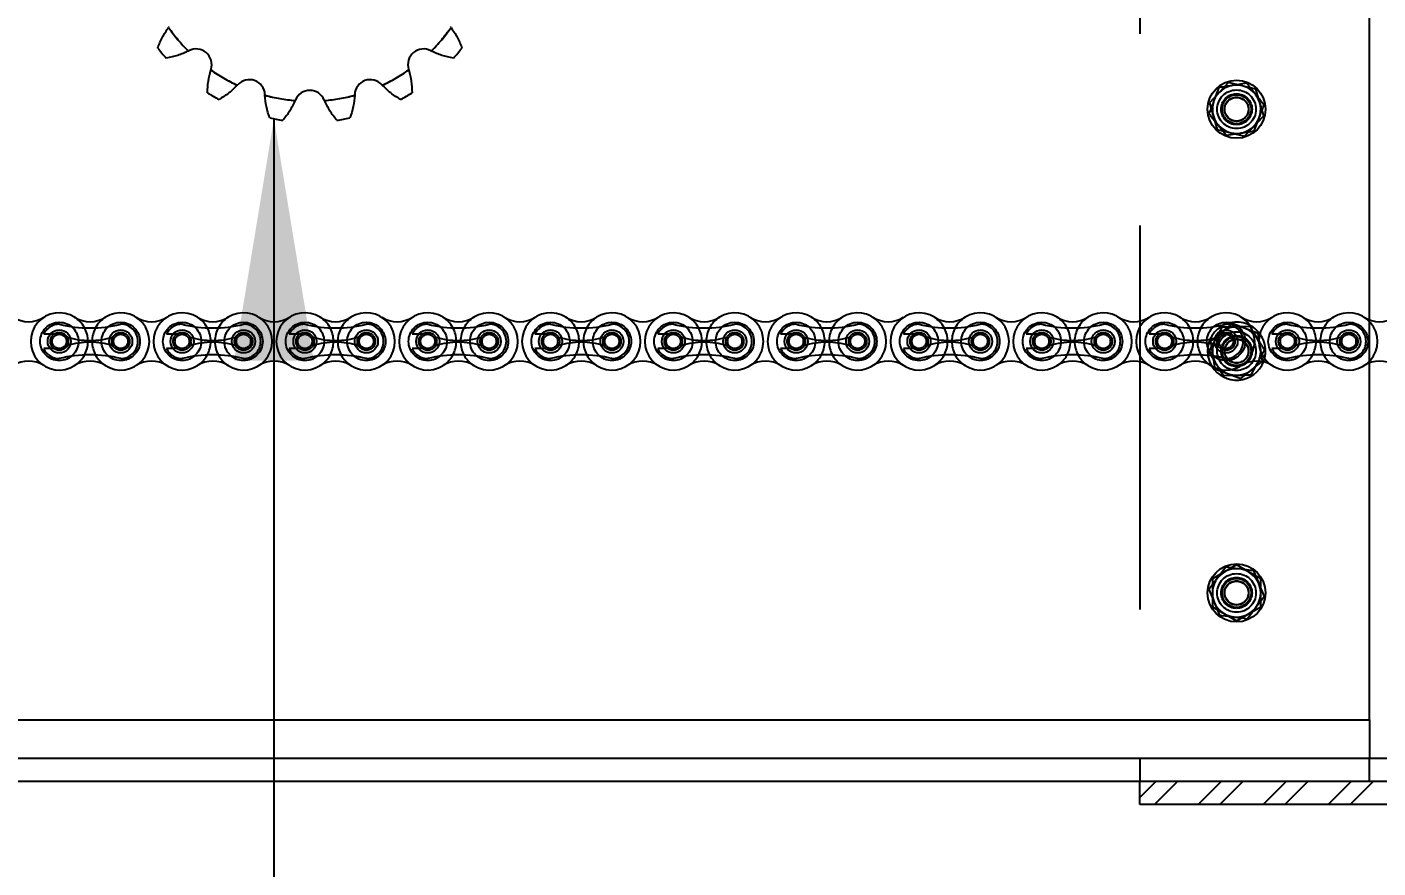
# Model space of a CAD drawing. Header units: metres. Extents: x 0 to 21025, y 0 to 14850.
# Drawn here: x 3266.1 to 3545.5, y 6173 to 6346.9 of the extents above; entities that cross this region are included whole.
import ezdxf

# ---------------------------------------------------------------- set-up
doc = ezdxf.new("R2010")
doc.units = ezdxf.units.M
doc.header["$LTSCALE"] = 25
doc.linetypes.add('HIDDEN2', pattern=[4.7625, 3.175, -1.5875])
for name, color, linetype in [('18_COTAS', 7, 'Continuous'), ('SDM', 7, 'Continuous'), ('SHA', 7, 'Continuous'), ('SL4', 4, 'Continuous'), ('ST1', 7, 'HIDDEN2')]:
    doc.layers.add(name, color=color, linetype=linetype)
doc.styles.add('ROMANS', font='ROMANS.SHX')
doc.dimstyles.new('25___1-25', dxfattribs={"dimscale": 25, "dimtxt": 2.5, "dimasz": 2, "dimexe": 1.5, "dimexo": 1, "dimgap": 0.5, "dimtad": 1, "dimzin": 12, "dimtxsty": 'ROMANS', "dimcen": 0, "dimclrd": 256, "dimclre": 256, "dimclrt": 3, "dimazin": 3, "dimtfac": 1, "dimtmove": 0, "dimatfit": 0, "dimfxl": 1, "dimlwd": -1, "dimlwe": -1, "dimarcsym": 0})

# ---------------------------------------------------------------- blocks, each defined once
blk = doc.blocks.new('*D49')
at = {"layer": '18_COTAS', "transparency": 16777216}
for p, q in [((2751.77, 6357.87), (2751.77, 7037.95)), ((5720.75, 6357.87), (5720.75, 7037.95)), ((2801.77, 7000.45), (5670.75, 7000.45))]:
    blk.add_line(p, q, dxfattribs=at)
for points in [[(2801.77, 7008.78), (2801.77, 6992.11), (2751.77, 7000.45)], [(5670.75, 7008.78), (5670.75, 6992.11), (5720.75, 7000.45)]]:
    blk.add_solid(points, dxfattribs=at)
at = {"layer": 'Defpoints', "color": 0, "transparency": 16777216}
for p in [(5720.75, 7000.45), (2751.77, 6332.87), (5720.75, 6332.87)]:
    blk.add_point(p, dxfattribs=at)
at = {"layer": '18_COTAS', "color": 3, "transparency": 16777216, "insert": (4236.26, 7050.15), "char_height": 62.5, "attachment_point": 5, "style": 'ROMANS'}
blk.add_mtext('2968,98', dxfattribs=at)

msp = doc.modelspace()

# ---------------------------------------------------------------- hatches: boundary and pattern name
at = {"layer": 'SHA'}
h = msp.add_hatch(dxfattribs=at)
h.set_pattern_fill('ANSI32', color=256, style=0)
h.set_pattern_definition([(45, (680.72, 3493.2185), (-6.735192, 6.735192), []), (45, (685.21, 3493.2185), (-6.735192, 6.735192), [])])
h.paths.add_polyline_path([(3596.273, 6186.103), (3596.273, 6190.865), (3496.273, 6190.865), (3496.273, 6186.103)], flags=0)

# ---------------------------------------------------------------- linework, layer by layer
at = {"layer": 'SL4'}
for p, q in [((3543.773, 6286.321), (3543.773, 6399.458)), ((3512.642, 6334.355), (3511.606, 6331.66)), ((3518.345, 6335.254), (3515.494, 6334.804)), ((3519.903, 6325.376), (3520.939, 6328.07)), ((3514.2, 6324.477), (3517.052, 6324.926)), ((3512.65, 6276.214), (3513.531, 6274.784)), ((3519.302, 6274.95), (3520.673, 6277.491)), ((3520.82, 6277.786), (3520.673, 6277.491)), ((3543.773, 6203.628), (3543.773, 6277.42)), ((3513.531, 6274.784), (3516.416, 6274.867)), ((3514.061, 6235.198), (3512.305, 6232.908)), ((3519.786, 6234.447), (3516.923, 6234.823)), ((3512.76, 6225.284), (3515.622, 6224.908)), ((3518.484, 6224.532), (3520.241, 6226.823)), ((2543.773, 6203.628), (3543.773, 6203.628)), ((3543.773, 6203.628), (3543.773, 6195.628)), ((3543.773, 6195.628), (2543.773, 6195.628)), ((3543.773, 6190.865), (3543.773, 6195.628)), ((3548.773, 6195.628), (3543.773, 6195.628)), ((3496.273, 6190.865), (2543.773, 6190.865)), ((3496.273, 6186.103), (3496.273, 6190.865)), ((3596.273, 6190.865), (3496.273, 6190.865)), ((3596.273, 6186.103), (3496.273, 6186.103))]:
    msp.add_line(p, q, dxfattribs=at)
for centre, radius in [((3516.273, 6329.865), 6), ((3516.273, 6329.865), 3), ((3516.273, 6329.865), 2.446), ((3272.802, 6281.87), 2.398), ((3285.502, 6281.87), 2.399), ((3298.202, 6281.87), 2.398), ((3310.902, 6281.87), 2.399), ((3323.602, 6281.87), 2.399), ((3336.302, 6281.87), 2.399), ((3349.002, 6281.87), 2.399), ((3361.702, 6281.87), 2.399), ((3374.402, 6281.87), 2.399), ((3387.102, 6281.87), 2.398), ((3399.802, 6281.87), 2.399), ((3412.502, 6281.87), 2.398), ((3425.202, 6281.87), 2.399), ((3437.902, 6281.87), 2.398), ((3450.602, 6281.87), 2.399), ((3463.302, 6281.87), 2.398), ((3476.002, 6281.87), 2.399), ((3488.702, 6281.87), 2.398), ((3501.402, 6281.87), 2.398), ((3514.102, 6281.87), 2.398), ((3526.802, 6281.87), 2.398), ((3539.502, 6281.87), 2.398), ((3516.273, 6229.865), 6), ((3516.273, 6229.865), 3), ((3516.273, 6229.865), 2.445)]:
    msp.add_circle(centre, radius, dxfattribs=at)
for centre, radius, start, end in [((3307.698, 6337.497), 15.39, 142.5, 142.98231), ((3324.613, 6367.135), 35.607, 214.90066, 225.09934), ((3324.613, 6367.135), 35.607, 314.90066, 325.09934), ((3341.528, 6337.497), 15.39, 37.01769, 37.5), ((3324.613, 6367.135), 39.94, 218.03204, 221.96796), ((3324.613, 6367.135), 39.94, 318.03204, 321.96796), ((3292.487, 6355.624), 15.39, 297.01769, 297.5), ((3301.089, 6339.1), 3.238, 342.5, 117.5), ((3348.137, 6339.1), 3.238, 62.5, 197.5), ((3356.738, 6355.624), 15.39, 242.5, 242.98231), ((3318.855, 6333.499), 15.39, 162.5, 162.98231), ((3324.613, 6367.135), 35.607, 234.90066, 245.09934), ((3324.613, 6367.135), 35.607, 294.90066, 305.09934), ((3330.371, 6333.499), 15.39, 17.01769, 17.5), ((3298.362, 6345.33), 15.39, 317.01769, 317.5), ((3312.096, 6332.745), 3.238, 2.5, 137.5), ((3337.13, 6332.745), 3.238, 42.5, 177.5), ((3350.864, 6345.33), 15.39, 222.5, 222.98231), ((3516.273, 6329.865), 5, 98.96103, 158.96103), ((3516.273, 6329.865), 5, 38.96103, 98.96103), ((3324.613, 6367.135), 39.94, 238.03204, 241.96796), ((3330.706, 6333.558), 15.39, 182.5, 182.98231), ((3324.613, 6367.135), 35.607, 254.90066, 265.09934), ((3307.402, 6337.667), 15.39, 337.01769, 337.5), ((3324.613, 6330.538), 3.238, 22.5, 157.5), ((3341.823, 6337.667), 15.39, 202.5, 202.98231), ((3324.613, 6367.135), 35.607, 274.90066, 285.09934), ((3318.519, 6333.558), 15.39, 357.01769, 357.5), ((3324.613, 6367.135), 39.94, 298.03204, 301.96796), ((3516.273, 6329.865), 5, 158.96103, 218.96103), ((3516.273, 6329.865), 5, 338.96103, 38.96103), ((3324.613, 6367.135), 39.94, 258.03204, 261.96796), ((3324.613, 6367.135), 39.94, 278.03204, 281.96796), ((3516.273, 6329.865), 5, 218.96103, 278.96103), ((3516.273, 6329.865), 5, 278.96103, 338.96103), ((3266.452, 6291.863), 5.92, 237.56669, 302.43331), ((3272.802, 6281.87), 5.92, 57.56669, 302.43331), ((3279.152, 6291.863), 5.92, 237.56669, 302.43331), ((3285.502, 6281.87), 5.92, 237.56669, 122.43331), ((3291.852, 6291.863), 5.92, 237.56669, 302.43331), ((3298.202, 6281.87), 5.92, 57.56669, 302.43331), ((3304.552, 6291.863), 5.92, 237.56669, 302.43331), ((3310.902, 6281.87), 5.92, 237.56669, 122.43331), ((3317.252, 6291.863), 5.92, 237.56669, 302.43331), ((3323.602, 6281.87), 5.92, 57.56669, 302.43331), ((3329.952, 6291.863), 5.92, 237.56669, 302.43331), ((3336.302, 6281.87), 5.92, 237.56669, 122.43331), ((3342.652, 6291.863), 5.92, 237.56669, 302.43331), ((3349.002, 6281.87), 5.92, 57.56669, 302.43331), ((3355.352, 6291.863), 5.92, 237.56669, 302.43331), ((3361.702, 6281.87), 5.92, 237.56669, 122.43331), ((3368.052, 6291.863), 5.92, 237.56669, 302.43331), ((3374.402, 6281.87), 5.92, 57.56669, 302.43331), ((3380.752, 6291.863), 5.92, 237.56669, 302.43331), ((3387.102, 6281.87), 5.92, 237.56669, 122.43331), ((3393.452, 6291.863), 5.92, 237.56669, 302.43331), ((3399.802, 6281.87), 5.92, 57.56669, 302.43331), ((3406.152, 6291.863), 5.92, 237.56669, 302.43331), ((3412.502, 6281.87), 5.92, 237.56669, 122.43331), ((3418.852, 6291.863), 5.92, 237.56669, 302.43331), ((3425.202, 6281.87), 5.92, 57.56669, 302.43331), ((3431.552, 6291.863), 5.92, 237.56669, 302.43331), ((3437.902, 6281.87), 5.92, 237.56669, 122.43331), ((3444.252, 6291.863), 5.92, 237.56669, 302.43331), ((3450.602, 6281.87), 5.92, 57.56669, 302.43331), ((3456.952, 6291.863), 5.92, 237.56669, 302.43331), ((3463.302, 6281.87), 5.92, 237.56669, 122.43331), ((3469.652, 6291.863), 5.92, 237.56669, 302.43331), ((3476.002, 6281.87), 5.92, 57.56669, 302.43331), ((3482.352, 6291.863), 5.92, 237.56669, 302.43331), ((3488.702, 6281.87), 5.92, 237.56669, 122.43331), ((3495.052, 6291.863), 5.92, 237.56669, 302.43331), ((3501.402, 6281.87), 5.92, 57.56669, 302.43331), ((3507.752, 6291.863), 5.92, 237.56669, 302.43331), ((3514.102, 6281.87), 5.92, 237.56669, 122.43331), ((3520.452, 6291.863), 5.92, 237.56669, 302.43331), ((3526.802, 6281.87), 5.92, 57.56669, 302.43331), ((3533.152, 6291.863), 5.92, 237.56669, 302.43331), ((3539.502, 6281.87), 5.92, 237.56669, 122.43331), ((3545.852, 6291.863), 5.92, 237.56669, 302.43331), ((3266.452, 6271.877), 5.92, 57.56669, 122.43331), ((3279.152, 6271.877), 5.92, 57.56669, 122.43331), ((3291.852, 6271.877), 5.92, 57.56669, 122.43331), ((3304.552, 6271.877), 5.92, 57.56669, 122.43331), ((3317.252, 6271.877), 5.92, 57.56669, 122.43331), ((3329.952, 6271.877), 5.92, 57.56669, 122.43331), ((3342.652, 6271.877), 5.92, 57.56669, 122.43331), ((3355.352, 6271.877), 5.92, 57.56669, 122.43331), ((3368.052, 6271.877), 5.92, 57.56669, 122.43331), ((3380.752, 6271.877), 5.92, 57.56669, 122.43331), ((3393.452, 6271.877), 5.92, 57.56669, 122.43331), ((3406.152, 6271.877), 5.92, 57.56669, 122.43331), ((3418.852, 6271.877), 5.92, 57.56669, 122.43331), ((3431.552, 6271.877), 5.92, 57.56669, 122.43331), ((3444.252, 6271.877), 5.92, 57.56669, 122.43331), ((3456.952, 6271.877), 5.92, 57.56669, 122.43331), ((3469.652, 6271.877), 5.92, 57.56669, 122.43331), ((3482.352, 6271.877), 5.92, 57.56669, 122.43331), ((3495.052, 6271.877), 5.92, 57.56669, 122.43331), ((3507.752, 6271.877), 5.92, 57.56669, 122.43331), ((3516.273, 6279.865), 6, 211.4238, 338.14466), ((3516.273, 6279.865), 5, 229.82299, 271.64558), ((3516.273, 6279.865), 5, 271.64558, 331.64558), ((3520.452, 6271.877), 5.92, 57.56669, 122.43331), ((3533.152, 6271.877), 5.92, 57.56669, 122.43331), ((3545.852, 6271.877), 5.92, 57.56669, 122.43331), ((3516.273, 6229.865), 5, 82.52267, 142.52267), ((3516.273, 6229.865), 5, 22.52267, 82.52267), ((3516.273, 6229.865), 5, 142.52267, 202.52267), ((3516.273, 6229.865), 5, 322.52267, 22.52267), ((3516.273, 6229.865), 5, 202.52267, 262.52267), ((3516.273, 6229.865), 5, 262.52267, 322.52267)]:
    msp.add_arc(centre, radius, start, end, dxfattribs=at)
for points, knots in [([(3293.153, 6342.528), (3293.45, 6343.288), (3294.024, 6344.763), (3294.957, 6346.11), (3295.409, 6346.762)], [0, 0, 0, 0, 0.5152633, 1, 1, 1, 1]), ([(3353.816, 6346.762), (3354.268, 6346.11), (3355.201, 6344.763), (3355.776, 6343.288), (3356.072, 6342.528)], [0, 0, 0, 0, 0.4847365, 1, 1, 1, 1]), ([(3299.478, 6341.913), (3298.757, 6341.581), (3297.269, 6340.896), (3295.716, 6340.587), (3294.917, 6340.427)], [0, 0, 0, 0, 0.4847362, 1, 1, 1, 1]), ([(3354.309, 6340.427), (3353.509, 6340.587), (3351.957, 6340.896), (3350.469, 6341.581), (3349.747, 6341.913)], [0, 0, 0, 0, 0.5152637, 1, 1, 1, 1]), ([(3303.467, 6333.252), (3303.485, 6334.068), (3303.521, 6335.65), (3303.937, 6337.235), (3304.139, 6338.003)], [0, 0, 0, 0, 0.5152602, 1, 1, 1, 1]), ([(3345.087, 6338.003), (3345.289, 6337.235), (3345.705, 6335.65), (3345.74, 6334.068), (3345.759, 6333.252)], [0, 0, 0, 0, 0.4847353, 1, 1, 1, 1]), ([(3309.62, 6334.838), (3309.056, 6334.279), (3307.892, 6333.127), (3306.539, 6332.305), (3305.842, 6331.881)], [0, 0, 0, 0, 0.4847365, 1, 1, 1, 1]), ([(3343.383, 6331.881), (3342.686, 6332.305), (3341.334, 6333.127), (3340.169, 6334.279), (3339.605, 6334.838)], [0, 0, 0, 0, 0.5152633, 1, 1, 1, 1]), ([(3515.494, 6334.804), (3515.426, 6334.794), (3514.463, 6334.642), (3513.52, 6334.493), (3512.642, 6334.355)], [0, 0, 0, 0, 0.0702006, 1, 1, 1, 1]), ([(3518.345, 6335.254), (3518.498, 6335.066), (3519.09, 6334.334), (3519.704, 6333.574), (3520.161, 6333.009)], [0, 0, 0, 0, 0.2575513, 1, 1, 1, 1]), ([(3316.331, 6328.063), (3316.069, 6328.836), (3315.561, 6330.335), (3315.41, 6331.966), (3315.337, 6332.757)], [0, 0, 0, 0, 0.5152541, 1, 1, 1, 1]), ([(3321.571, 6331.658), (3321.232, 6330.94), (3320.532, 6329.459), (3319.542, 6328.224), (3319.032, 6327.587)], [0, 0, 0, 0, 0.4847352, 1, 1, 1, 1]), ([(3330.193, 6327.587), (3329.683, 6328.224), (3328.693, 6329.459), (3327.994, 6330.94), (3327.655, 6331.658)], [0, 0, 0, 0, 0.5152575, 1, 1, 1, 1]), ([(3333.888, 6332.757), (3333.815, 6331.967), (3333.664, 6330.335), (3333.157, 6328.836), (3332.895, 6328.063)], [0, 0, 0, 0, 0.4847248, 1, 1, 1, 1]), ([(3511.606, 6331.66), (3511.582, 6331.596), (3511.232, 6330.687), (3510.889, 6329.795), (3510.57, 6328.966)], [0, 0, 0, 0, 0.0702006, 1, 1, 1, 1]), ([(3520.161, 6333.009), (3520.326, 6332.805), (3520.94, 6332.045), (3521.538, 6331.306), (3521.976, 6330.765)], [0, 0, 0, 0, 0.2686336, 1, 1, 1, 1]), ([(3510.57, 6328.966), (3510.722, 6328.778), (3511.314, 6328.046), (3511.928, 6327.286), (3512.385, 6326.721)], [0, 0, 0, 0, 0.25755135, 1, 1, 1, 1]), ([(3520.939, 6328.07), (3520.964, 6328.134), (3521.314, 6329.044), (3521.657, 6329.936), (3521.976, 6330.765)], [0, 0, 0, 0, 0.07020058, 1, 1, 1, 1]), ([(3512.385, 6326.721), (3512.55, 6326.517), (3513.164, 6325.757), (3513.763, 6325.018), (3514.2, 6324.477)], [0, 0, 0, 0, 0.2686336, 1, 1, 1, 1]), ([(3517.052, 6324.926), (3517.119, 6324.937), (3518.082, 6325.089), (3519.026, 6325.238), (3519.903, 6325.376)], [0, 0, 0, 0, 0.07020058, 1, 1, 1, 1]), ([(3516.416, 6274.867), (3516.485, 6274.869), (3517.459, 6274.897), (3518.414, 6274.925), (3519.302, 6274.95)], [0, 0, 0, 0, 0.0702006, 1, 1, 1, 1]), ([(3516.923, 6234.823), (3516.856, 6234.832), (3515.889, 6234.959), (3514.942, 6235.083), (3514.061, 6235.198)], [0, 0, 0, 0, 0.0702006, 1, 1, 1, 1]), ([(3519.786, 6234.447), (3519.878, 6234.223), (3520.239, 6233.354), (3520.613, 6232.451), (3520.891, 6231.781)], [0, 0, 0, 0, 0.2575513, 1, 1, 1, 1]), ([(3512.305, 6232.908), (3512.263, 6232.853), (3511.67, 6232.08), (3511.089, 6231.322), (3510.548, 6230.617)], [0, 0, 0, 0, 0.0702006, 1, 1, 1, 1]), ([(3520.891, 6231.781), (3520.992, 6231.538), (3521.366, 6230.636), (3521.731, 6229.757), (3521.997, 6229.114)], [0, 0, 0, 0, 0.26863361, 1, 1, 1, 1]), ([(3510.548, 6230.617), (3510.641, 6230.393), (3511.002, 6229.524), (3511.376, 6228.621), (3511.654, 6227.95)], [0, 0, 0, 0, 0.25755135, 1, 1, 1, 1]), ([(3511.654, 6227.95), (3511.755, 6227.708), (3512.129, 6226.805), (3512.493, 6225.926), (3512.76, 6225.284)], [0, 0, 0, 0, 0.2686336, 1, 1, 1, 1]), ([(3520.241, 6226.823), (3520.282, 6226.877), (3520.875, 6227.651), (3521.457, 6228.409), (3521.997, 6229.114)], [0, 0, 0, 0, 0.0702006, 1, 1, 1, 1]), ([(3515.622, 6224.908), (3515.69, 6224.899), (3516.656, 6224.772), (3517.604, 6224.648), (3518.484, 6224.532)], [0, 0, 0, 0, 0.07020058, 1, 1, 1, 1])]:
    msp.add_open_spline(points, degree=3, knots=knots, dxfattribs=at)
at = {"layer": 'ST1'}
for p, q in [((3496.273, 6424.865), (3496.273, 6195.628)), ((3514.639, 6335.403), (3510.66, 6331.219)), ((3520.251, 6334.049), (3514.639, 6335.403)), ((3521.885, 6328.511), (3520.251, 6334.049)), ((3510.66, 6331.219), (3512.294, 6325.682)), ((3517.907, 6324.328), (3521.885, 6328.511)), ((3512.294, 6325.682), (3517.907, 6324.328)), ((3515.357, 6285.566), (3510.878, 6281.923)), ((3513.244, 6284.78), (3511.873, 6282.24)), ((3520.752, 6283.508), (3515.357, 6285.566)), ((3519.015, 6284.946), (3516.129, 6284.863)), ((3543.773, 6277.42), (3543.773, 6286.321)), ((3271.695, 6283.346), (3269.571, 6283.346)), ((3297.095, 6283.346), (3294.971, 6283.346)), ((3322.495, 6283.346), (3320.371, 6283.346)), ((3347.895, 6283.346), (3345.771, 6283.346)), ((3373.295, 6283.346), (3371.171, 6283.346)), ((3398.695, 6283.346), (3396.571, 6283.346)), ((3424.095, 6283.346), (3421.971, 6283.346)), ((3449.495, 6283.346), (3447.371, 6283.346)), ((3474.895, 6283.346), (3472.771, 6283.346)), ((3500.295, 6283.346), (3498.171, 6283.346)), ((3510.878, 6281.923), (3511.794, 6276.222)), ((3521.667, 6277.808), (3520.752, 6283.508)), ((3525.695, 6283.346), (3523.571, 6283.346)), ((3271.695, 6280.394), (3269.571, 6280.394)), ((3297.095, 6280.394), (3294.971, 6280.394)), ((3322.495, 6280.394), (3320.371, 6280.394)), ((3347.895, 6280.394), (3345.771, 6280.394)), ((3373.295, 6280.394), (3371.171, 6280.394)), ((3398.695, 6280.394), (3396.571, 6280.394)), ((3424.095, 6280.394), (3421.971, 6280.394)), ((3449.495, 6280.394), (3447.371, 6280.394)), ((3474.895, 6280.394), (3472.771, 6280.394)), ((3500.295, 6280.394), (3498.171, 6280.394)), ((3525.695, 6280.394), (3523.571, 6280.394)), ((3511.794, 6276.222), (3517.188, 6274.165)), ((3517.188, 6274.165), (3521.667, 6277.808)), ((3516.273, 6235.639), (3511.273, 6232.752)), ((3521.273, 6232.752), (3516.273, 6235.639)), ((3511.273, 6232.752), (3511.273, 6226.979)), ((3521.273, 6226.979), (3521.273, 6232.752)), ((3511.273, 6226.979), (3516.273, 6224.092)), ((3516.273, 6224.092), (3521.273, 6226.979)), ((2543.773, 6203.628), (3543.773, 6203.628)), ((3496.273, 6195.628), (3496.273, 6190.865)), ((3548.773, 6195.628), (3543.773, 6195.628))]:
    msp.add_line(p, q, dxfattribs=at)
for centre, radius in [((3516.273, 6329.865), 4), ((3516.273, 6329.865), 3.2), ((3516.273, 6329.865), 2.5), ((3272.802, 6281.87), 3.96), ((3272.802, 6281.87), 1.845), ((3285.502, 6281.87), 3.96), ((3285.502, 6281.87), 1.845), ((3298.202, 6281.87), 3.96), ((3298.202, 6281.87), 1.845), ((3310.902, 6281.87), 3.96), ((3310.902, 6281.87), 1.845), ((3323.602, 6281.87), 3.96), ((3323.602, 6281.87), 1.845), ((3336.302, 6281.87), 3.96), ((3336.302, 6281.87), 1.845), ((3349.002, 6281.87), 3.96), ((3349.002, 6281.87), 1.845), ((3361.702, 6281.87), 3.96), ((3361.702, 6281.87), 1.845), ((3374.402, 6281.87), 3.96), ((3374.402, 6281.87), 1.845), ((3387.102, 6281.87), 3.96), ((3387.102, 6281.87), 1.845), ((3399.802, 6281.87), 3.96), ((3399.802, 6281.87), 1.845), ((3412.502, 6281.87), 3.96), ((3412.502, 6281.87), 1.845), ((3425.202, 6281.87), 3.96), ((3425.202, 6281.87), 1.845), ((3437.902, 6281.87), 3.96), ((3437.902, 6281.87), 1.845), ((3450.602, 6281.87), 3.96), ((3450.602, 6281.87), 1.845), ((3463.302, 6281.87), 3.96), ((3463.302, 6281.87), 1.845), ((3476.002, 6281.87), 3.96), ((3476.002, 6281.87), 1.845), ((3488.702, 6281.87), 3.96), ((3488.702, 6281.87), 1.845), ((3501.402, 6281.87), 3.96), ((3501.402, 6281.87), 1.845), ((3514.102, 6281.87), 3.96), ((3514.102, 6281.87), 1.845), ((3516.273, 6279.865), 4), ((3526.802, 6281.87), 3.96), ((3526.802, 6281.87), 1.845), ((3539.502, 6281.87), 3.96), ((3539.502, 6281.87), 1.845), ((3272.802, 6281.87), 1.476), ((3285.502, 6281.87), 1.476), ((3298.202, 6281.87), 1.476), ((3310.902, 6281.87), 1.476), ((3323.602, 6281.87), 1.476), ((3336.302, 6281.87), 1.476), ((3349.002, 6281.87), 1.476), ((3361.702, 6281.87), 1.476), ((3374.402, 6281.87), 1.476), ((3387.102, 6281.87), 1.476), ((3399.802, 6281.87), 1.476), ((3412.502, 6281.87), 1.476), ((3425.202, 6281.87), 1.476), ((3437.902, 6281.87), 1.476), ((3450.602, 6281.87), 1.476), ((3463.302, 6281.87), 1.476), ((3476.002, 6281.87), 1.476), ((3488.702, 6281.87), 1.476), ((3501.402, 6281.87), 1.476), ((3514.102, 6281.87), 1.476), ((3516.273, 6279.865), 3.2), ((3516.273, 6279.865), 3), ((3516.273, 6279.865), 2.5), ((3516.273, 6279.865), 2.445), ((3526.802, 6281.87), 1.476), ((3539.502, 6281.87), 1.476), ((3516.273, 6229.865), 4), ((3516.273, 6229.865), 3.2), ((3516.273, 6229.865), 2.5)]:
    msp.add_circle(centre, radius, dxfattribs=at)
for centre, radius, start, end in [((3324.613, 6367.135), 35.607, 214.90066, 225.09934), ((3324.613, 6367.135), 35.607, 314.90066, 325.09934), ((3324.613, 6367.135), 35.607, 234.90066, 245.09934), ((3324.613, 6367.135), 35.607, 294.90066, 305.09934), ((3324.613, 6367.135), 35.607, 254.90066, 265.09934), ((3324.613, 6367.135), 35.607, 274.90066, 285.09934), ((3272.802, 6281.87), 5.92, 302.43328, 57.56672), ((3285.502, 6281.87), 5.92, 122.43328, 237.56672), ((3298.202, 6281.87), 5.92, 302.43328, 57.56672), ((3310.902, 6281.87), 5.92, 122.43328, 237.56672), ((3323.602, 6281.87), 5.92, 302.43326, 57.56672), ((3336.302, 6281.87), 5.92, 122.43328, 237.56672), ((3349.002, 6281.87), 5.92, 302.43326, 57.56674), ((3361.702, 6281.87), 5.92, 122.43328, 237.56672), ((3374.402, 6281.87), 5.92, 302.43328, 57.56672), ((3387.102, 6281.87), 5.92, 122.43328, 237.56672), ((3399.802, 6281.87), 5.92, 302.43328, 57.56672), ((3412.502, 6281.87), 5.92, 122.43328, 237.56672), ((3425.202, 6281.87), 5.92, 302.43328, 57.56672), ((3437.902, 6281.87), 5.92, 122.43328, 237.56672), ((3450.602, 6281.87), 5.92, 302.43328, 57.56672), ((3463.302, 6281.87), 5.92, 122.43328, 237.56672), ((3476.002, 6281.87), 5.92, 302.43328, 57.56674), ((3488.702, 6281.87), 5.92, 122.43328, 237.56672), ((3501.402, 6281.87), 5.92, 302.43328, 57.56674), ((3514.102, 6281.87), 5.92, 122.43328, 237.56672), ((3526.802, 6281.87), 5.92, 302.43328, 57.56674), ((3539.502, 6281.87), 5.92, 122.43328, 237.56672), ((3272.802, 6281.87), 3.552, 90, 155.44664), ((3279.152, 6310.967), 26.322, 256.04015, 283.95985), ((3285.502, 6281.87), 3.552, 270, 90), ((3298.202, 6281.87), 3.552, 90, 155.44664), ((3304.552, 6310.967), 26.322, 256.04015, 283.95985), ((3310.902, 6281.87), 3.552, 270, 90), ((3323.602, 6281.87), 3.552, 90, 155.44664), ((3329.952, 6310.967), 26.322, 256.04015, 283.95985), ((3336.302, 6281.87), 3.552, 270, 90), ((3349.002, 6281.87), 3.552, 90, 155.44664), ((3355.352, 6310.967), 26.322, 256.04015, 283.95985), ((3361.702, 6281.87), 3.552, 270, 90), ((3374.402, 6281.87), 3.552, 90, 155.44664), ((3380.752, 6310.967), 26.322, 256.04015, 283.95985), ((3387.102, 6281.87), 3.552, 270, 90), ((3399.802, 6281.87), 3.552, 90, 155.44664), ((3406.152, 6310.967), 26.322, 256.04015, 283.95985), ((3412.502, 6281.87), 3.552, 270, 90), ((3425.202, 6281.87), 3.552, 90, 155.44664), ((3431.552, 6310.967), 26.322, 256.04015, 283.95985), ((3437.902, 6281.87), 3.552, 270, 90), ((3450.602, 6281.87), 3.552, 90, 155.44664), ((3456.952, 6310.967), 26.322, 256.04015, 283.95985), ((3463.302, 6281.87), 3.552, 270, 90), ((3476.002, 6281.87), 3.552, 90, 155.44664), ((3482.352, 6310.967), 26.322, 256.04015, 283.95985), ((3488.702, 6281.87), 3.552, 270, 90), ((3501.402, 6281.87), 3.552, 90, 155.44664), ((3507.752, 6310.967), 26.322, 256.04015, 283.95985), ((3516.273, 6279.865), 6, 9.1229, 211.4238), ((3516.273, 6279.865), 5, 91.64558, 151.64558), ((3514.102, 6281.87), 3.552, 270, 90), ((3516.273, 6279.865), 5, 31.64558, 91.64558), ((3526.802, 6281.87), 3.552, 90, 155.44664), ((3533.152, 6310.967), 26.322, 256.04015, 283.95985), ((3539.502, 6281.87), 3.552, 270, 90), ((3279.152, 6298.223), 16.175, 252.993, 287.007), ((3279.152, 6265.518), 16.175, 72.993, 107.007), ((3304.552, 6298.223), 16.175, 252.993, 287.007), ((3304.552, 6265.518), 16.175, 72.993, 107.007), ((3329.952, 6298.223), 16.175, 252.993, 287.007), ((3329.952, 6265.518), 16.175, 72.993, 107.007), ((3355.352, 6298.223), 16.175, 252.993, 287.007), ((3355.352, 6265.518), 16.175, 72.993, 107.007), ((3380.752, 6298.223), 16.175, 252.993, 287.007), ((3380.752, 6265.518), 16.175, 72.993, 107.007), ((3406.152, 6298.223), 16.175, 252.993, 287.007), ((3406.152, 6265.518), 16.175, 72.993, 107.007), ((3431.552, 6298.223), 16.175, 252.993, 287.007), ((3431.552, 6265.518), 16.175, 72.993, 107.007), ((3456.952, 6298.223), 16.175, 252.993, 287.007), ((3456.952, 6265.518), 16.175, 72.993, 107.007), ((3482.352, 6298.223), 16.175, 252.993, 287.007), ((3482.352, 6265.518), 16.175, 72.993, 107.007), ((3507.752, 6298.223), 16.175, 252.993, 287.007), ((3507.752, 6265.518), 16.175, 72.993, 107.007), ((3516.273, 6279.865), 5, 151.64558, 211.64558), ((3516.273, 6279.865), 5, 335.42272, 31.64558), ((3533.152, 6298.223), 16.175, 252.993, 287.007), ((3533.152, 6265.518), 16.175, 72.993, 107.007), ((3272.802, 6281.87), 3.552, 204.55336, 270), ((3279.152, 6252.774), 26.322, 76.04015, 103.95985), ((3298.202, 6281.87), 3.552, 204.55336, 270), ((3304.552, 6252.774), 26.322, 76.04015, 103.95985), ((3323.602, 6281.87), 3.552, 204.55336, 270), ((3329.952, 6252.774), 26.322, 76.04015, 103.95985), ((3349.002, 6281.87), 3.552, 204.55336, 270), ((3355.352, 6252.774), 26.322, 76.04015, 103.95985), ((3374.402, 6281.87), 3.552, 204.55336, 270), ((3380.752, 6252.774), 26.322, 76.04015, 103.95985), ((3399.802, 6281.87), 3.552, 204.55336, 270), ((3406.152, 6252.774), 26.322, 76.04015, 103.95985), ((3425.202, 6281.87), 3.552, 204.55336, 270), ((3431.552, 6252.774), 26.322, 76.04015, 103.95985), ((3450.602, 6281.87), 3.552, 204.55336, 270), ((3456.952, 6252.774), 26.322, 76.04015, 103.95985), ((3476.002, 6281.87), 3.552, 204.55336, 270), ((3482.352, 6252.774), 26.322, 76.04015, 103.95985), ((3501.402, 6281.87), 3.552, 204.55336, 270), ((3507.752, 6252.774), 26.322, 76.04015, 103.95985), ((3516.273, 6279.865), 6, 338.14466, 9.1229), ((3526.802, 6281.87), 3.552, 204.55336, 270), ((3533.152, 6252.774), 26.322, 76.04015, 103.95985), ((3516.273, 6279.865), 5, 211.64558, 229.82299)]:
    msp.add_arc(centre, radius, start, end, dxfattribs=at)
for points, knots in [([(3516.129, 6284.863), (3516.061, 6284.861), (3515.086, 6284.833), (3514.131, 6284.806), (3513.244, 6284.78)], [0, 0, 0, 0, 0.0702006, 1, 1, 1, 1]), ([(3519.015, 6284.946), (3519.142, 6284.74), (3519.636, 6283.939), (3520.148, 6283.107), (3520.529, 6282.489)], [0, 0, 0, 0, 0.2575513, 1, 1, 1, 1]), ([(3511.873, 6282.24), (3511.84, 6282.18), (3511.377, 6281.322), (3510.923, 6280.481), (3510.502, 6279.7)], [0, 0, 0, 0, 0.0702006, 1, 1, 1, 1]), ([(3520.529, 6282.489), (3520.667, 6282.265), (3521.18, 6281.433), (3521.679, 6280.623), (3522.044, 6280.031)], [0, 0, 0, 0, 0.2686336, 1, 1, 1, 1]), ([(3510.502, 6279.7), (3510.629, 6279.493), (3511.122, 6278.692), (3511.635, 6277.86), (3512.016, 6277.242)], [0, 0, 0, 0, 0.25755135, 1, 1, 1, 1]), ([(3520.673, 6277.491), (3520.705, 6277.551), (3521.168, 6278.409), (3521.622, 6279.249), (3522.044, 6280.031)], [0, 0, 0, 0, 0.07020058, 1, 1, 1, 1]), ([(3512.016, 6277.242), (3512.154, 6277.018), (3512.368, 6276.671), (3512.576, 6276.333), (3512.65, 6276.214)], [0, 0, 0, 0, 0.6464419, 1, 1, 1, 1])]:
    msp.add_open_spline(points, degree=3, knots=knots, dxfattribs=at)

# ---------------------------------------------------------------- dimensions: what is measured, and where the dimension line sits
at = {"layer": '18_COTAS'}
dim = msp.add_linear_dim(base=(5720.747753191, 7000.445004906), p1=(2751.772753191, 6332.865322837), p2=(5720.747753191, 6332.865322834), dimstyle='25___1-25', dxfattribs=at)
dim.commit()
dim.dimension.update_dxf_attribs({"geometry": '*D49', "text_midpoint": (4236.260253191, 7050.147385859)})

# ---------------------------------------------------------------- leaders
at = {"layer": 'SDM'}
msp.add_leader([(3317.19, 6327.891), (3317.099, 5879.318)], dimstyle='25___1-25', override={"dimgap": 0.5, "dimtad": 0}, dxfattribs=at)

doc.saveas('drawing.dxf')
